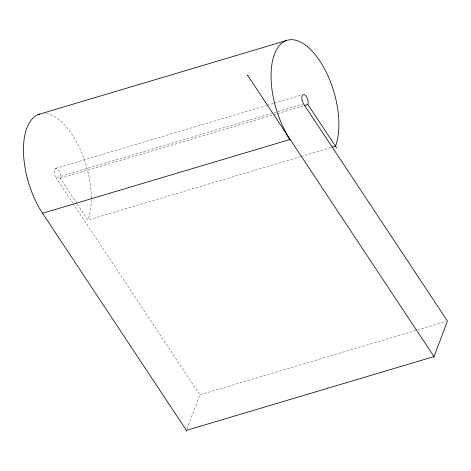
<?xml version="1.0" encoding="UTF-8"?>
<svg xmlns="http://www.w3.org/2000/svg" width="471" height="471" viewBox="0 0 471 471"><rect width="100%" height="100%" fill="white"/><g stroke="black" fill="none" stroke-linecap="round" stroke-linejoin="round"><path stroke-width="0.35" stroke-dasharray="2.35 1.77" d="M186.94 429.016L199.863 394.822L446.043 321.434M55.59 168.382L266.604 105.48M267.31 105.269L273.639 103.385M274.34 103.173L301.776 94.995M76.92 203.472L60.264 178.338A5.893 2.838 73.4 0 0 58.787 170.29A5.893 2.838 73.4 0 0 54.506 169.654A5.893 2.838 73.4 0 0 55.984 177.702L271.219 113.54M274.034 112.699L302.871 104.103M60.264 178.338L272.68 115.018M273.386 114.806L302.924 105.999M77.326 204.084L87.889 220.028L300.304 156.702M301.01 156.49L331.254 147.476M55.984 177.702L72.646 202.848M73.058 203.46L199.863 394.822M46.311 113.682A62.496 30.097 73.4 0 1 82.766 155.33A62.496 30.097 73.4 0 1 87.889 220.028"/><path stroke-width="0.71" d="M247.21 75.843L247.487 75.101L285.762 132.863L289.853 140.199M186.145 431.124L186.422 430.388L434.009 356.576L290.136 139.457A62.496 30.097 73.4 0 1 274.469 54.159A62.496 30.097 73.4 0 1 319.809 60.918A62.496 30.097 73.4 0 1 335.476 146.216L331.955 147.264M433.732 357.318L447.45 321.016L303.571 103.891A5.893 2.838 73.4 0 1 302.094 95.849A5.893 2.838 73.4 0 1 306.374 96.484A5.893 2.838 73.4 0 1 307.851 104.533L336.683 148.041M38.386 114.5L285.974 40.694M304.331 105.581L307.851 104.533M39.741 114.047A62.496 30.097 73.4 0 0 23.503 152.427A62.496 30.097 73.4 0 0 42.549 213.263L290.136 139.457M42.549 213.263L186.422 430.388"/></g></svg>
